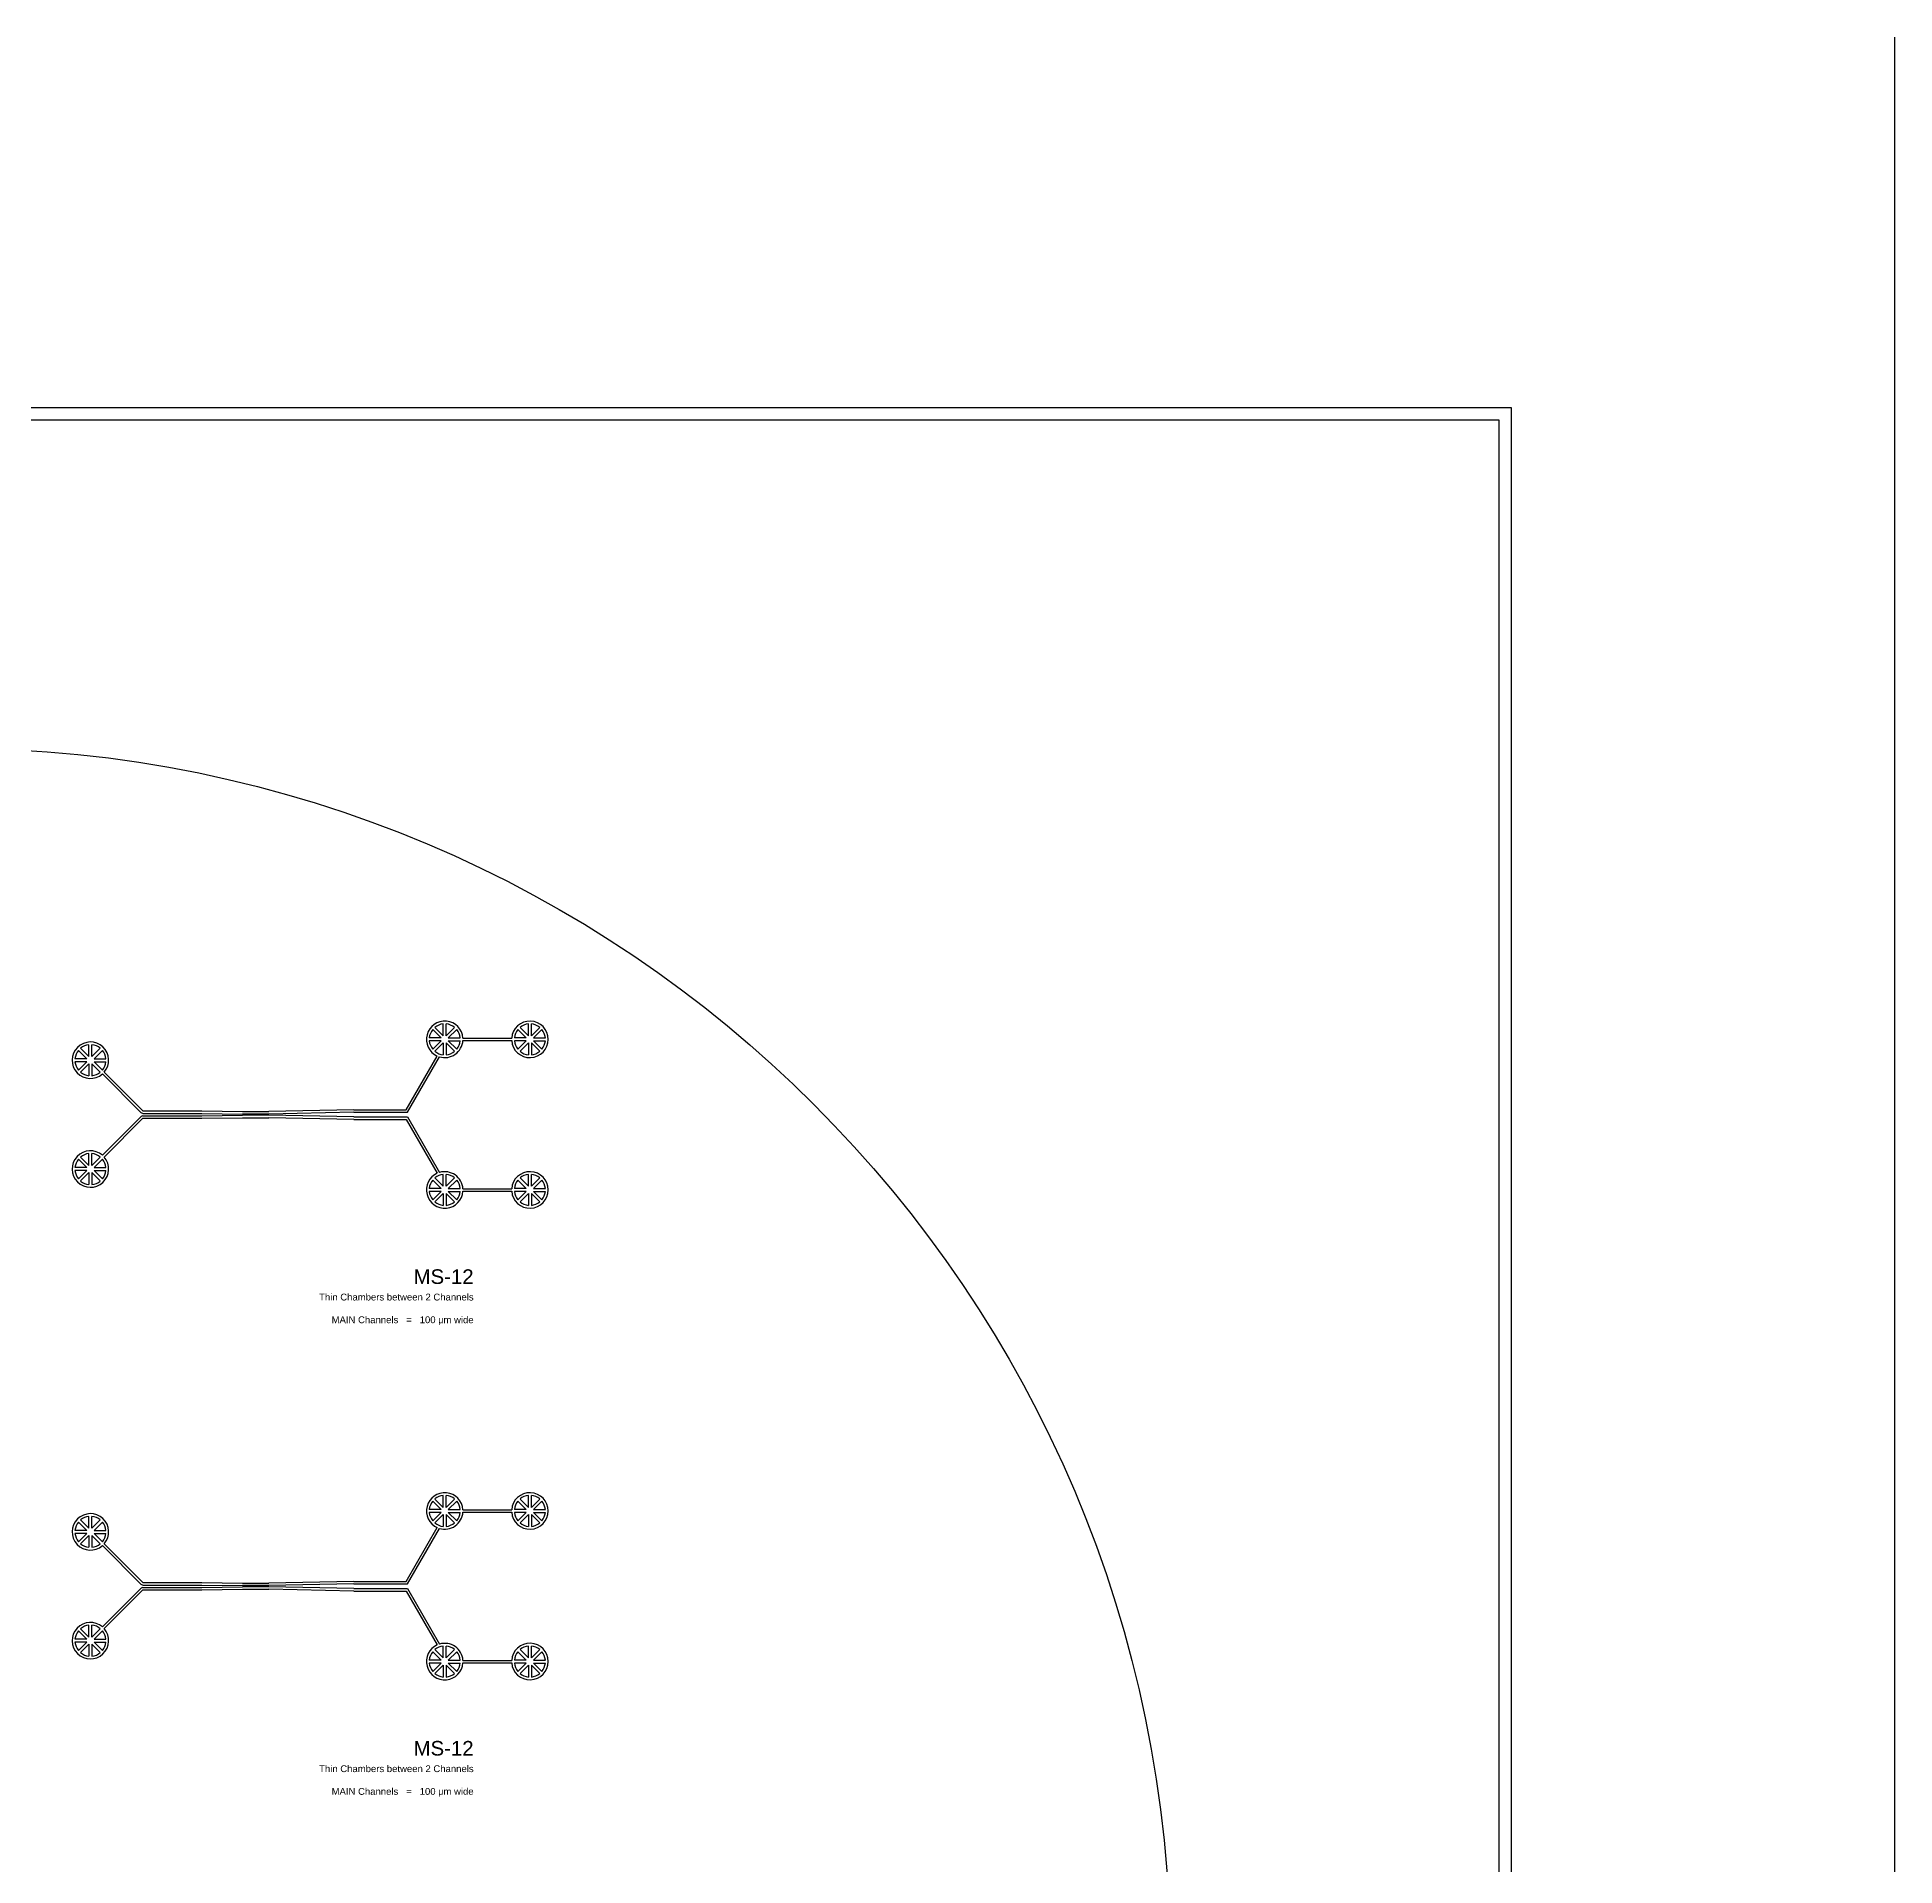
# Model space of a CAD drawing. Header units: millimetres. Extents: x 1000 to 444771, y -11148 to 590229.
# Drawn here: x 368440 to 444771, y 515057 to 590229 of the extents above; entities that cross this region are included whole.
import ezdxf

# ---------------------------------------------------------------- set-up
doc = ezdxf.new("R2010")
doc.units = ezdxf.units.MM
doc.layers.add('CLEAR', color=140, linetype='Continuous')
doc.layers.add('MASK', color=20, linetype='Continuous')
doc.styles.get("Standard").update_dxf_attribs({"font": 'arial.ttf'})

msp = doc.modelspace()

# ---------------------------------------------------------------- linework, layer by layer
msp.add_line((444771, -11148), (444771, 590229))
msp.add_circle((365000, 511000), 50000)
at = {"layer": 'CLEAR'}
for p, q in [((301000, 575000), (429000, 575000)), ((429000, 575000), (429000, 447000)), ((385934, 549082), (387938, 549082)), ((385934, 548982), (387938, 548982)), ((383603, 546133), (384881, 548346)), ((383661, 546033), (384976, 548312)), ((372714, 546016), (371121, 547608)), ((372784, 546087), (371192, 547679)), ((372714, 545857), (371121, 544265)), ((372784, 545787), (371192, 544195)), ((372784, 546087), (375204, 546087)), ((372784, 545987), (375204, 545987)), ((372784, 545887), (375204, 545887)), ((372784, 545787), (375204, 545787)), ((375204, 546087), (376884, 546062)), ((375204, 545987), (376884, 545962)), ((375204, 545887), (376884, 545912)), ((375204, 545787), (376884, 545812)), ((376884, 546062), (377954, 546062)), ((377954, 545962), (376884, 545962)), ((377954, 545912), (376884, 545912)), ((376884, 545812), (377954, 545812)), ((381454, 546132), (377954, 546062)), ((381454, 546032), (377954, 545962)), ((381454, 545842), (377954, 545912)), ((381454, 545742), (377954, 545812)), ((381454, 546132), (383603, 546133)), ((381454, 546032), (383661, 546033)), ((381454, 545842), (383661, 545841)), ((383661, 545841), (384976, 543562)), ((381454, 545742), (383603, 545741)), ((383603, 545741), (384881, 543527)), ((385934, 542892), (387938, 542892)), ((385934, 542792), (387938, 542792)), ((385934, 529695), (387938, 529695)), ((385934, 529595), (387938, 529595)), ((372714, 526629), (371121, 528221)), ((372784, 526700), (371192, 528292)), ((383603, 526746), (384881, 528959)), ((383661, 526646), (384976, 528925)), ((372784, 526700), (375204, 526700)), ((375204, 526700), (376884, 526675)), ((381454, 526745), (377954, 526675)), ((381454, 526745), (383603, 526746)), ((372714, 526470), (371121, 524878)), ((372784, 526400), (371192, 524808)), ((372784, 526600), (375204, 526600)), ((372784, 526500), (375204, 526500)), ((372784, 526400), (375204, 526400)), ((375204, 526600), (376884, 526575)), ((375204, 526500), (376884, 526525)), ((375204, 526400), (376884, 526425)), ((376884, 526675), (377954, 526675)), ((377954, 526575), (376884, 526575)), ((377954, 526525), (376884, 526525)), ((376884, 526425), (377954, 526425)), ((381454, 526645), (377954, 526575)), ((381454, 526455), (377954, 526525)), ((381454, 526355), (377954, 526425)), ((381454, 526645), (383661, 526646)), ((381454, 526455), (383661, 526454)), ((381454, 526355), (383603, 526354)), ((383603, 526354), (384881, 524140)), ((383661, 526454), (384976, 524175)), ((385934, 523505), (387938, 523505)), ((385934, 523405), (387938, 523405))]:
    msp.add_line(p, q, dxfattribs=at)
for points in [[(372784, 545987, -0.198912), (372714, 546016, 0.586272)], [(372784, 545887, 0.198912), (372714, 545857, -0.586272)], [(372784, 526600, -0.198912), (372714, 526629, 0.586272)], [(372784, 526500, 0.198912), (372714, 526470, -0.586272)]]:
    msp.add_lwpolyline(points, format="xyb", dxfattribs=at)
for centre, start, end in [((385186, 549032), 3.82255, 245.99309), ((388686, 549032), 183.82255, 176.17745), ((370628, 548173), 318.82255, 311.17745), ((385186, 549032), 253.7533, 356.17745), ((370628, 543701), 48.82255, 41.17745), ((385186, 542842), 114.00691, 356.17745), ((385186, 542842), 3.82255, 106.2467), ((388686, 542842), 183.82255, 176.17745), ((385186, 529645), 3.82255, 245.99309), ((388686, 529645), 183.82255, 176.17745), ((370628, 528786), 318.82255, 311.17745), ((385186, 529645), 253.7533, 356.17745), ((370628, 524314), 48.82255, 41.17745), ((385186, 523455), 114.00691, 356.17745), ((385186, 523455), 3.82255, 106.2467), ((388686, 523455), 183.82255, 176.17745)]:
    msp.add_arc(centre, 750, start, end, dxfattribs=at)
at = {"layer": 'MASK'}
for p, q in [((301500, 574500), (428500, 574500)), ((428500, 574500), (428500, 447500)), ((385125, 549180), (385125, 549666)), ((385247, 549180), (385247, 549666)), ((388625, 549180), (388625, 549666)), ((388747, 549180), (388747, 549666)), ((385038, 549093), (384551, 549093)), ((385038, 548970), (384551, 548970)), ((385038, 549093), (384694, 549437)), ((385038, 548970), (384694, 548626)), ((385125, 549180), (384781, 549524)), ((385125, 548884), (384781, 548540)), ((385125, 548884), (385125, 548397)), ((385247, 549180), (385591, 549524)), ((385247, 548884), (385591, 548540)), ((385247, 548884), (385247, 548397)), ((385334, 549093), (385678, 549437)), ((385334, 549093), (385821, 549093)), ((385334, 548970), (385678, 548626)), ((385334, 548970), (385821, 548970)), ((388538, 549093), (388051, 549093)), ((388538, 548970), (388051, 548970)), ((388538, 549093), (388194, 549437)), ((388538, 548970), (388194, 548626)), ((388625, 549180), (388281, 549524)), ((388625, 548884), (388281, 548540)), ((388625, 548884), (388625, 548397)), ((388747, 549180), (389091, 549524)), ((388747, 548884), (389091, 548540)), ((388747, 548884), (388747, 548397)), ((388834, 549093), (389178, 549437)), ((388834, 549093), (389321, 549093)), ((388834, 548970), (389178, 548626)), ((388834, 548970), (389321, 548970)), ((370480, 548234), (369993, 548234)), ((370480, 548111), (369993, 548111)), ((370480, 548234), (370136, 548578)), ((370480, 548111), (370136, 547767)), ((370566, 548321), (370222, 548665)), ((370566, 548321), (370566, 548807)), ((370689, 548321), (370689, 548807)), ((370689, 548321), (371033, 548665)), ((370776, 548234), (371120, 548578)), ((370776, 548234), (371262, 548234)), ((370776, 548111), (371120, 547767)), ((370776, 548111), (371262, 548111)), ((370566, 548025), (370222, 547681)), ((370566, 548025), (370566, 547538)), ((370689, 548025), (371033, 547681)), ((370689, 548025), (370689, 547538)), ((370566, 543849), (370566, 544335)), ((370689, 543849), (370689, 544335)), ((370480, 543762), (369993, 543762)), ((370480, 543640), (369993, 543640)), ((370480, 543762), (370136, 544106)), ((370480, 543640), (370136, 543295)), ((370566, 543849), (370222, 544193)), ((370566, 543553), (370222, 543209)), ((370566, 543553), (370566, 543066)), ((370689, 543849), (371033, 544193)), ((370689, 543553), (371033, 543209)), ((370689, 543553), (370689, 543066)), ((370776, 543762), (371120, 544106)), ((370776, 543762), (371262, 543762)), ((370776, 543640), (371120, 543295)), ((370776, 543640), (371262, 543640)), ((385038, 542903), (384551, 542903)), ((385038, 542781), (384551, 542781)), ((385038, 542903), (384694, 543247)), ((385038, 542781), (384694, 542437)), ((385125, 542990), (384781, 543334)), ((385125, 542990), (385125, 543477)), ((385247, 542990), (385247, 543477)), ((385247, 542990), (385591, 543334)), ((385334, 542903), (385678, 543247)), ((385334, 542903), (385821, 542903)), ((385334, 542781), (385678, 542437)), ((385334, 542781), (385821, 542781)), ((388538, 542903), (388051, 542903)), ((388538, 542781), (388051, 542781)), ((388538, 542903), (388194, 543247)), ((388538, 542781), (388194, 542437)), ((388625, 542990), (388281, 543334)), ((388625, 542990), (388625, 543477)), ((388747, 542990), (388747, 543477)), ((388747, 542990), (389091, 543334)), ((388834, 542903), (389178, 543247)), ((388834, 542903), (389321, 542903)), ((388834, 542781), (389178, 542437)), ((388834, 542781), (389321, 542781)), ((385125, 542694), (384781, 542350)), ((385125, 542694), (385125, 542207)), ((385247, 542694), (385591, 542350)), ((385247, 542694), (385247, 542207)), ((388625, 542694), (388281, 542350)), ((388625, 542694), (388625, 542207)), ((388747, 542694), (389091, 542350)), ((388747, 542694), (388747, 542207)), ((385038, 529706), (384694, 530050)), ((385125, 529793), (384781, 530137)), ((385125, 529793), (385125, 530279)), ((385247, 529793), (385247, 530279)), ((385247, 529793), (385591, 530137)), ((385334, 529706), (385678, 530050)), ((388538, 529706), (388194, 530050)), ((388625, 529793), (388281, 530137)), ((388625, 529793), (388625, 530279)), ((388747, 529793), (388747, 530279)), ((388747, 529793), (389091, 530137)), ((388834, 529706), (389178, 530050)), ((370480, 528847), (370136, 529191)), ((370566, 528934), (370222, 529278)), ((370566, 528934), (370566, 529420)), ((370689, 528934), (370689, 529420)), ((370689, 528934), (371033, 529278)), ((370776, 528847), (371120, 529191)), ((385038, 529706), (384551, 529706)), ((385038, 529583), (384551, 529583)), ((385038, 529583), (384694, 529239)), ((385125, 529497), (384781, 529153)), ((385125, 529497), (385125, 529010)), ((385247, 529497), (385591, 529153)), ((385247, 529497), (385247, 529010)), ((385334, 529706), (385821, 529706)), ((385334, 529583), (385678, 529239)), ((385334, 529583), (385821, 529583)), ((388538, 529706), (388051, 529706)), ((388538, 529583), (388051, 529583)), ((388538, 529583), (388194, 529239)), ((388625, 529497), (388281, 529153)), ((388625, 529497), (388625, 529010)), ((388747, 529497), (389091, 529153)), ((388747, 529497), (388747, 529010)), ((388834, 529706), (389321, 529706)), ((388834, 529583), (389178, 529239)), ((388834, 529583), (389321, 529583)), ((370480, 528847), (369993, 528847)), ((370480, 528724), (369993, 528724)), ((370480, 528724), (370136, 528380)), ((370566, 528638), (370222, 528294)), ((370566, 528638), (370566, 528151)), ((370689, 528638), (371033, 528294)), ((370689, 528638), (370689, 528151)), ((370776, 528847), (371262, 528847)), ((370776, 528724), (371120, 528380)), ((370776, 528724), (371262, 528724)), ((370480, 524375), (370136, 524719)), ((370566, 524462), (370222, 524806)), ((370566, 524462), (370566, 524948)), ((370689, 524462), (370689, 524948)), ((370689, 524462), (371033, 524806)), ((370776, 524375), (371120, 524719)), ((370480, 524375), (369993, 524375)), ((370480, 524253), (369993, 524253)), ((370480, 524253), (370136, 523908)), ((370566, 524166), (370222, 523822)), ((370566, 524166), (370566, 523679)), ((370689, 524166), (371033, 523822)), ((370689, 524166), (370689, 523679)), ((370776, 524375), (371262, 524375)), ((370776, 524253), (371120, 523908)), ((370776, 524253), (371262, 524253)), ((385038, 523516), (384694, 523860)), ((385125, 523603), (384781, 523947)), ((385125, 523603), (385125, 524090)), ((385247, 523603), (385247, 524090)), ((385247, 523603), (385591, 523947)), ((385334, 523516), (385678, 523860)), ((388538, 523516), (388194, 523860)), ((388625, 523603), (388281, 523947)), ((388625, 523603), (388625, 524090)), ((388747, 523603), (388747, 524090)), ((388747, 523603), (389091, 523947)), ((388834, 523516), (389178, 523860)), ((385038, 523516), (384551, 523516)), ((385038, 523394), (384551, 523394)), ((385038, 523394), (384694, 523050)), ((385125, 523307), (384781, 522963)), ((385125, 523307), (385125, 522820)), ((385247, 523307), (385591, 522963)), ((385247, 523307), (385247, 522820)), ((385334, 523516), (385821, 523516)), ((385334, 523394), (385678, 523050)), ((385334, 523394), (385821, 523394)), ((388538, 523516), (388051, 523516)), ((388538, 523394), (388051, 523394)), ((388538, 523394), (388194, 523050)), ((388625, 523307), (388281, 522963)), ((388625, 523307), (388625, 522820)), ((388747, 523307), (389091, 522963)), ((388747, 523307), (388747, 522820)), ((388834, 523516), (389321, 523516)), ((388834, 523394), (389178, 523050)), ((388834, 523394), (389321, 523394))]:
    msp.add_line(p, q, dxfattribs=at)
for centre, start, end in [((385186, 549032), 95.51773, 129.48227), ((385186, 549032), 50.51773, 84.48227), ((388686, 549032), 95.51773, 129.48227), ((388686, 549032), 50.51773, 84.48227), ((385186, 549032), 140.51773, 174.48227), ((385186, 549032), 185.51773, 219.48227), ((385186, 549032), 5.51773, 39.48227), ((385186, 549032), 320.51773, 354.48227), ((388686, 549032), 140.51773, 174.48227), ((388686, 549032), 185.51773, 219.48227), ((388686, 549032), 5.51773, 39.48227), ((388686, 549032), 320.51773, 354.48227), ((370628, 548173), 140.51773, 174.48227), ((370628, 548173), 185.51773, 219.48227), ((370628, 548173), 95.51773, 129.48227), ((370628, 548173), 50.51773, 84.48227), ((370628, 548173), 5.51773, 39.48227), ((370628, 548173), 320.51773, 354.48227), ((385186, 549032), 230.51773, 264.48227), ((385186, 549032), 275.51773, 309.48227), ((388686, 549032), 230.51773, 264.48227), ((388686, 549032), 275.51773, 309.48227), ((370628, 548173), 230.51773, 264.48227), ((370628, 548173), 275.51773, 309.48227), ((370628, 543701), 95.51773, 129.48227), ((370628, 543701), 50.51773, 84.48227), ((370628, 543701), 140.51773, 174.48227), ((370628, 543701), 185.51773, 219.48227), ((370628, 543701), 5.51773, 39.48227), ((370628, 543701), 320.51773, 354.48227), ((370628, 543701), 230.51773, 264.48227), ((370628, 543701), 275.51773, 309.48227), ((385186, 542842), 140.51773, 174.48227), ((385186, 542842), 185.51773, 219.48227), ((385186, 542842), 95.51773, 129.48227), ((385186, 542842), 50.51773, 84.48227), ((385186, 542842), 5.51773, 39.48227), ((385186, 542842), 320.51773, 354.48227), ((388686, 542842), 140.51773, 174.48227), ((388686, 542842), 185.51773, 219.48227), ((388686, 542842), 95.51773, 129.48227), ((388686, 542842), 50.51773, 84.48227), ((388686, 542842), 5.51773, 39.48227), ((388686, 542842), 320.51773, 354.48227), ((385186, 542842), 230.51773, 264.48227), ((385186, 542842), 275.51773, 309.48227), ((388686, 542842), 230.51773, 264.48227), ((388686, 542842), 275.51773, 309.48227), ((385186, 529645), 140.51773, 174.48227), ((385186, 529645), 95.51773, 129.48227), ((385186, 529645), 50.51773, 84.48227), ((385186, 529645), 5.51773, 39.48227), ((388686, 529645), 140.51773, 174.48227), ((388686, 529645), 95.51773, 129.48227), ((388686, 529645), 50.51773, 84.48227), ((388686, 529645), 5.51773, 39.48227), ((370628, 528786), 140.51773, 174.48227), ((370628, 528786), 95.51773, 129.48227), ((370628, 528786), 50.51773, 84.48227), ((370628, 528786), 5.51773, 39.48227), ((385186, 529645), 185.51773, 219.48227), ((385186, 529645), 230.51773, 264.48227), ((385186, 529645), 275.51773, 309.48227), ((385186, 529645), 320.51773, 354.48227), ((388686, 529645), 185.51773, 219.48227), ((388686, 529645), 230.51773, 264.48227), ((388686, 529645), 275.51773, 309.48227), ((388686, 529645), 320.51773, 354.48227), ((370628, 528786), 185.51773, 219.48227), ((370628, 528786), 230.51773, 264.48227), ((370628, 528786), 275.51773, 309.48227), ((370628, 528786), 320.51773, 354.48227), ((370628, 524314), 140.51773, 174.48227), ((370628, 524314), 95.51773, 129.48227), ((370628, 524314), 50.51773, 84.48227), ((370628, 524314), 5.51773, 39.48227), ((370628, 524314), 185.51773, 219.48227), ((370628, 524314), 230.51773, 264.48227), ((370628, 524314), 275.51773, 309.48227), ((370628, 524314), 320.51773, 354.48227), ((385186, 523455), 140.51773, 174.48227), ((385186, 523455), 95.51773, 129.48227), ((385186, 523455), 50.51773, 84.48227), ((385186, 523455), 5.51773, 39.48227), ((388686, 523455), 140.51773, 174.48227), ((388686, 523455), 95.51773, 129.48227), ((388686, 523455), 50.51773, 84.48227), ((388686, 523455), 5.51773, 39.48227), ((385186, 523455), 185.51773, 219.48227), ((385186, 523455), 230.51773, 264.48227), ((385186, 523455), 275.51773, 309.48227), ((385186, 523455), 320.51773, 354.48227), ((388686, 523455), 185.51773, 219.48227), ((388686, 523455), 230.51773, 264.48227), ((388686, 523455), 275.51773, 309.48227), ((388686, 523455), 320.51773, 354.48227)]:
    msp.add_arc(centre, 638, start, end, dxfattribs=at)

# ---------------------------------------------------------------- texts
at = {"layer": 'CLEAR', "char_height": 280, "attachment_point": 3}
for insert in [(386374, 539578), (386374, 520191)]:
    msp.add_mtext_dynamic_manual_height_columns('{\\H2.1429x;MS-12\\H0.83333x;\\P}Thin Chambers between 2 Channels\\P\\PMAIN Channels   =   100 {\\fSymbol|b0|i0|c2|p18;m}m wide', width=11473.28, gutter_width=5106, heights=[6422], dxfattribs=dict(at, insert=insert))

doc.saveas('drawing.dxf')
